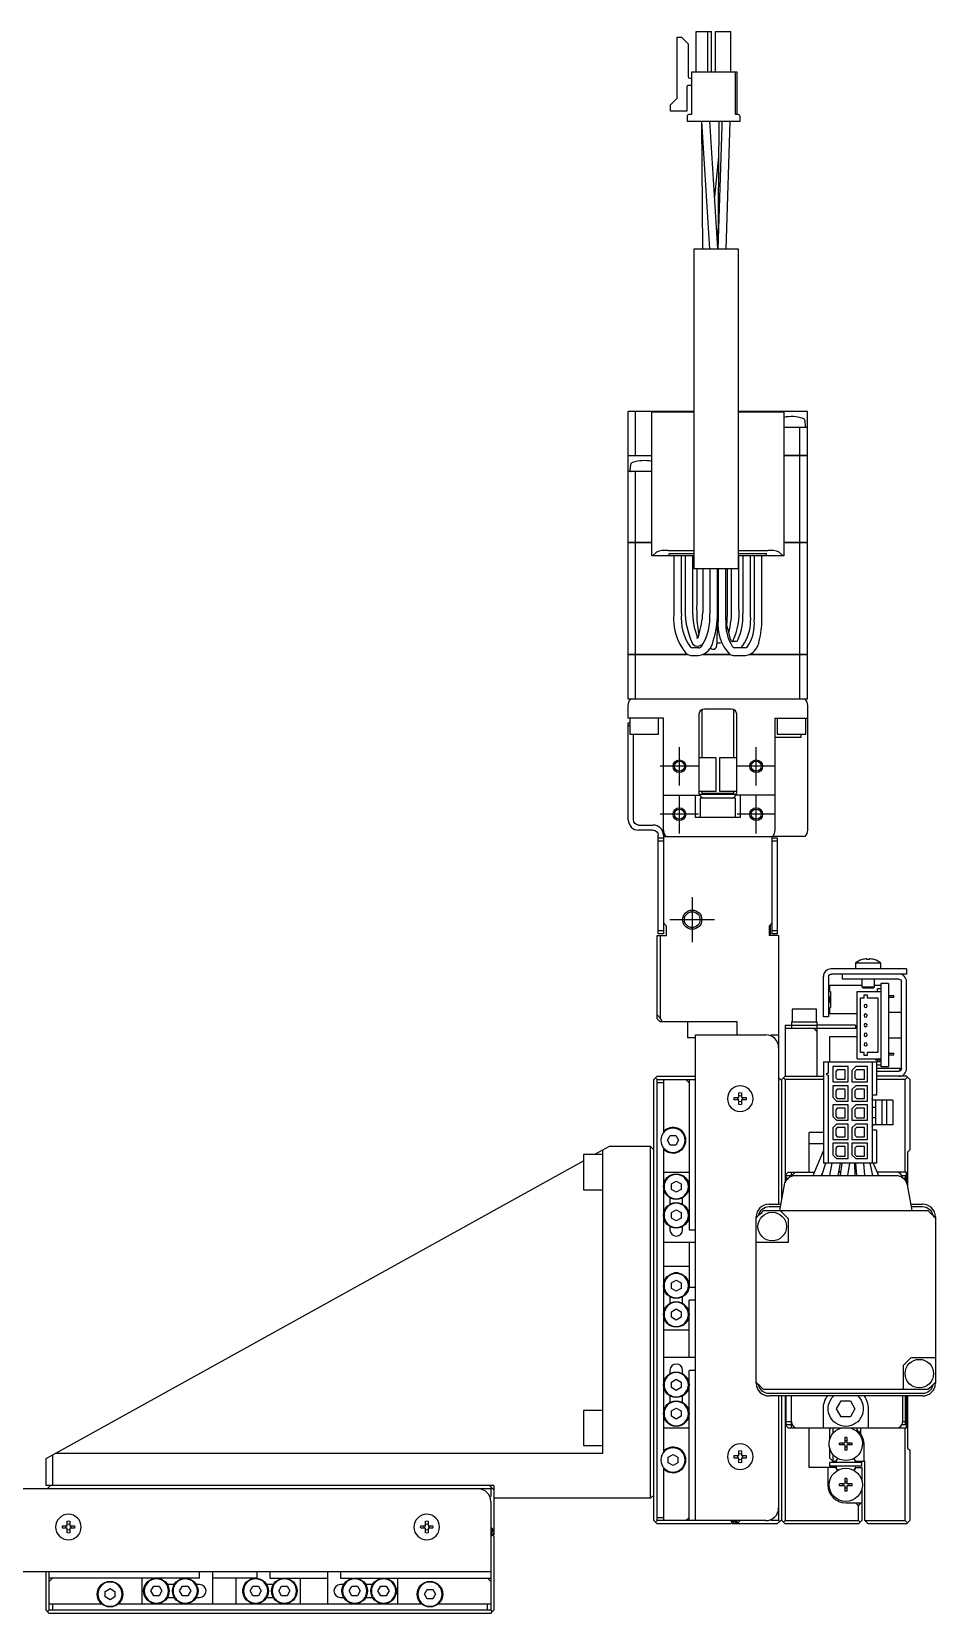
# Model space of a CAD drawing. Extents: x 0 to 1226, y -8 to 947.
# Drawn here: x 797.5 to 938.8, y 357.7 to 605.1 of the extents above; entities that cross this region are included whole.
import ezdxf

# ---------------------------------------------------------------- set-up
doc = ezdxf.new("R2010")
doc.units = 0
doc.header["$LTSCALE"] = 0.5
doc.linetypes.add('CENTER', pattern=[50.8, 31.75, -6.35, 6.35, -6.35])
for name, color, linetype in [('MSM_CENTER', 1, 'CENTER'), ('MSM_CONTINUOUS', 7, 'CONTINUOUS'), ('MSM_NARROW', 5, 'CONTINUOUS')]:
    doc.layers.add(name, color=color, linetype=linetype)

msp = doc.modelspace()

# ---------------------------------------------------------------- linework, layer by layer
at = {"layer": 'MSM_CENTER'}
for p, q in [((898.78, 487.19), (898.78, 493.19)), ((910.78, 487.19), (910.78, 493.19)), ((901.78, 490.19), (895.78, 490.19)), ((913.78, 490.19), (907.78, 490.19)), ((898.78, 479.69), (898.78, 485.69)), ((910.78, 479.69), (910.78, 485.69)), ((901.78, 482.69), (895.78, 482.69)), ((913.78, 482.69), (907.78, 482.69)), ((900.78, 469.69), (900.78, 462.69)), ((904.28, 466.19), (897.28, 466.19))]:
    msp.add_line(p, q, dxfattribs=at)
at = {"layer": 'MSM_CONTINUOUS'}
for p, q in [((898.42, 594.66), (898.42, 604.2)), ((898.42, 604.2), (899.12, 604.2)), ((899.12, 604.2), (900.12, 603.2)), ((901.41, 598.74), (901.41, 605.09)), ((901.41, 605.09), (903.81, 605.09)), ((903.21, 598.74), (903.21, 605.09)), ((903.81, 598.74), (903.81, 605.09)), ((904.41, 598.74), (904.41, 605.09)), ((904.41, 605.09), (906.81, 605.09)), ((906.81, 598.74), (906.81, 605.09)), ((900.12, 603.2), (900.12, 598.07)), ((900.68, 598.74), (900.68, 592.11)), ((907.79, 598.74), (900.68, 598.74)), ((907.54, 592.11), (907.54, 598.74)), ((907.79, 592.11), (907.79, 598.74)), ((899.93, 596.49), (899.93, 592.64)), ((900.68, 596.64), (900.08, 596.64)), ((900.4, 597.79), (900.68, 597.79)), ((897.4, 593.64), (898.42, 594.66)), ((897.4, 592.64), (897.4, 593.64)), ((899.93, 592.64), (897.4, 592.64)), ((899.97, 591.81), (899.97, 591.09)), ((900.68, 592.11), (900.27, 592.11)), ((907.95, 592.11), (907.54, 592.11)), ((908.25, 591.09), (908.25, 591.81)), ((899.97, 591.09), (908.25, 591.09)), ((902.23, 591.09), (902.23, 590.48)), ((902.23, 591.09), (902.23, 590.76)), ((902.23, 590.76), (902.38, 571.09)), ((902.24, 591.09), (902.28, 590.23)), ((902.28, 590.23), (903.48, 571.09)), ((903.58, 590.31), (903.54, 591.09)), ((904.78, 571.11), (903.58, 590.31)), ((904.92, 590.42), (904.78, 571.11)), ((905.4, 590.3), (904.78, 571.09)), ((904.93, 591.09), (904.92, 590.42)), ((905.42, 591.09), (905.4, 590.3)), ((906.08, 571.09), (906.72, 590.97)), ((906.7, 590.25), (906.72, 591.09)), ((906.72, 590.97), (906.73, 591.09)), ((904.89, 585.57), (904.27, 579.24)), ((908.01, 571.09), (901.01, 571.09)), ((901.01, 571.09), (901.01, 521.09)), ((908.01, 521.09), (908.01, 571.09)), ((890.78, 538.8), (890.78, 545.69)), ((901.01, 545.69), (890.78, 545.69)), ((891.93, 538.8), (891.93, 545.69)), ((894.48, 523.09), (894.48, 545.59)), ((901.01, 545.59), (894.48, 545.59)), ((918.78, 545.69), (908.01, 545.69)), ((915.08, 545.59), (908.01, 545.59)), ((915.03, 545.59), (915.03, 545.69)), ((915.08, 545.59), (915.08, 523.09)), ((918.78, 538.8), (918.78, 545.69)), ((918.78, 543.19), (915.08, 543.19)), ((917.62, 538.8), (917.62, 543.19)), ((918.51, 543.4), (918.44, 544.16)), ((890.78, 538.8), (894.48, 538.8)), ((890.78, 525.19), (890.78, 538.79)), ((890.78, 538.79), (894.48, 538.79)), ((890.79, 538.79), (890.79, 538.8)), ((891.12, 537.27), (891.05, 536.51)), ((891.93, 538.79), (891.93, 538.8)), ((915.08, 538.8), (918.78, 538.8)), ((918.78, 538.79), (915.08, 538.79)), ((917.62, 538.79), (917.62, 538.8)), ((917.62, 525.19), (917.62, 538.79)), ((918.77, 538.79), (918.77, 538.8)), ((918.78, 525.19), (918.78, 538.79)), ((894.48, 536.29), (890.78, 536.29)), ((891.93, 525.19), (891.93, 536.29)), ((890.78, 525.19), (894.48, 525.19)), ((890.78, 507.69), (890.78, 525.18)), ((894.48, 525.18), (890.78, 525.18)), ((890.79, 525.19), (890.79, 525.18)), ((891.93, 525.19), (891.93, 525.18)), ((891.93, 507.69), (891.93, 525.18)), ((915.08, 525.19), (918.78, 525.19)), ((918.78, 525.18), (915.08, 525.18)), ((917.62, 525.19), (917.62, 525.18)), ((917.62, 507.69), (917.62, 525.18)), ((918.77, 525.19), (918.77, 525.18)), ((918.78, 507.69), (918.78, 525.18)), ((901.01, 523.09), (894.48, 523.09)), ((894.59, 523.09), (895.19, 523.69)), ((896.96, 523.95), (901.01, 523.95)), ((897.18, 523.48), (901.01, 523.48)), ((897.18, 523.09), (897.18, 523.48)), ((897.88, 523.09), (897.88, 514.09)), ((899.08, 514.09), (899.08, 523.09)), ((899.68, 523.09), (899.68, 515.57)), ((900.88, 515.57), (900.88, 523.09)), ((908.01, 523.95), (912.6, 523.95)), ((908.01, 523.48), (912.38, 523.48)), ((915.08, 523.09), (908.01, 523.09)), ((908.08, 515.09), (908.08, 523.09)), ((908.68, 523.09), (908.68, 514.09)), ((909.88, 514.09), (909.88, 523.09)), ((910.48, 523.09), (910.48, 513.09)), ((911.68, 513.09), (911.68, 523.09)), ((912.38, 523.09), (912.38, 523.48)), ((914.37, 523.69), (914.97, 523.09)), ((908.01, 521.09), (901.01, 521.09)), ((901.48, 521.09), (901.48, 515.55)), ((902.43, 521.09), (902.43, 515.64)), ((903.53, 521.09), (903.53, 514.09)), ((904.73, 514.09), (904.73, 521.09)), ((904.83, 521.09), (904.83, 513.09)), ((906.03, 513.09), (906.03, 521.09)), ((906.28, 514.09), (906.28, 521.09)), ((906.88, 521.09), (906.88, 515.09)), ((902.43, 515.67), (902.43, 515.63)), ((906.21, 512.03), (906.28, 514.09)), ((901.61, 510.21), (901.45, 510.15)), ((907.72, 509.69), (906.99, 509.69)), ((890.78, 507.69), (900.05, 507.69)), ((890.78, 500.69), (890.78, 507.68)), ((900.07, 507.68), (890.78, 507.68)), ((890.79, 507.69), (890.79, 507.68)), ((891.93, 507.69), (891.93, 507.68)), ((891.93, 500.69), (891.93, 507.68)), ((901.8, 508.69), (900.83, 508.69)), ((900.83, 507.49), (901.78, 507.49)), ((901.82, 509.01), (901.86, 509.02)), ((901.86, 509.02), (902.06, 509.1)), ((906.68, 507.68), (902.43, 507.68)), ((902.45, 507.69), (906.66, 507.69)), ((903.61, 508.65), (903.79, 508.53)), ((903.79, 508.53), (903.98, 508.49)), ((904.65, 509.49), (904.7, 509.49)), ((904.7, 509.49), (905.11, 509.49)), ((905.11, 509.49), (905.14, 509.49)), ((905.14, 509.49), (905.37, 509.54)), ((909.12, 508.69), (907.38, 508.69)), ((907.38, 507.49), (909.12, 507.49)), ((918.78, 507.68), (909.73, 507.68)), ((909.75, 507.69), (918.78, 507.69)), ((917.62, 507.69), (917.62, 507.68)), ((917.62, 500.69), (917.62, 507.68)), ((918.77, 507.69), (918.77, 507.68)), ((918.78, 500.69), (918.78, 507.68)), ((918.78, 500.69), (890.78, 500.69)), ((890.78, 497.69), (890.78, 499.69)), ((896.28, 497.69), (890.78, 497.69)), ((891.03, 497.69), (891.03, 495.19)), ((895.53, 495.19), (895.53, 497.69)), ((896.28, 480.19), (896.28, 497.69)), ((901.88, 485.99), (901.88, 498.39)), ((902.28, 499.08), (902.28, 491.49)), ((902.68, 499.19), (906.88, 499.19)), ((907.28, 491.49), (907.28, 499.08)), ((907.68, 498.39), (907.68, 485.99)), ((913.68, 497.69), (913.68, 480.19)), ((913.68, 497.69), (918.78, 497.69)), ((914.03, 497.69), (914.03, 495.19)), ((918.53, 495.19), (918.53, 497.69)), ((918.78, 499.69), (918.78, 480.19)), ((890.78, 481.79), (890.78, 496.99)), ((890.78, 496.99), (891.03, 496.99)), ((891.03, 496.49), (890.78, 496.49)), ((891.03, 495.19), (895.53, 495.19)), ((891.58, 481.79), (891.58, 495.19)), ((914.03, 495.19), (918.53, 495.19)), ((917.73, 495.19), (917.73, 494.69)), ((917.73, 494.69), (913.68, 494.69)), ((904.53, 491.49), (901.88, 491.49)), ((904.53, 486.29), (904.53, 491.49)), ((905.03, 491.49), (905.03, 486.29)), ((907.68, 491.49), (905.03, 491.49)), ((896.28, 485.69), (901.91, 485.69)), ((901.28, 482.19), (901.28, 485.69)), ((901.88, 486.29), (904.53, 486.29)), ((907.65, 485.79), (901.9, 485.79)), ((901.91, 485.69), (901.91, 485.78)), ((901.94, 485.69), (901.91, 485.78)), ((907.53, 485.19), (902.03, 485.19)), ((902.03, 485.19), (902.03, 482.19)), ((902.28, 486.29), (902.28, 485.99)), ((902.28, 485.99), (907.28, 485.99)), ((902.28, 485.99), (902.48, 485.79)), ((905.03, 486.29), (907.68, 486.29)), ((907.08, 485.79), (907.28, 485.99)), ((907.28, 485.99), (907.28, 486.29)), ((907.53, 482.19), (907.53, 485.19)), ((907.65, 485.78), (907.63, 485.71)), ((907.65, 485.69), (907.65, 485.78)), ((913.68, 485.69), (907.65, 485.69)), ((908.28, 485.69), (908.28, 482.19)), ((892.38, 480.99), (894.68, 480.99)), ((894.68, 480.19), (892.38, 480.19)), ((908.28, 482.19), (901.28, 482.19)), ((895.48, 463.99), (895.48, 479.39)), ((895.48, 478.99), (896.28, 478.99)), ((896.28, 478.49), (895.48, 478.49)), ((896.28, 479.39), (896.28, 463.99)), ((896.28, 479.19), (913.28, 479.19)), ((913.28, 463.99), (913.28, 479.19)), ((913.28, 478.99), (914.08, 478.99)), ((914.08, 478.49), (913.28, 478.49)), ((918.4, 479.19), (913.3, 479.19)), ((914.08, 478.99), (914.08, 463.99)), ((896.28, 465.69), (896.78, 465.19)), ((896.78, 463.69), (896.78, 465.19)), ((912.78, 465.19), (913.28, 465.69)), ((912.78, 465.19), (912.78, 463.69)), ((913.03, 463.69), (913.03, 465.44)), ((895.28, 463.69), (896.78, 463.69)), ((895.28, 450.69), (895.28, 463.69)), ((895.48, 464.49), (896.28, 464.49)), ((896.28, 463.99), (895.48, 463.99)), ((895.78, 463.69), (895.78, 450.8)), ((914.28, 463.69), (912.78, 463.69)), ((913.28, 464.49), (914.08, 464.49)), ((914.08, 463.99), (913.28, 463.99)), ((914.28, 463.69), (914.28, 421.69)), ((934.28, 458.49), (922.48, 458.49)), ((930.28, 459.39), (926.28, 459.39)), ((926.28, 459.39), (926.28, 458.49)), ((927.35, 459.95), (927.33, 459.95)), ((928.08, 459.95), (928.08, 460.08)), ((928.48, 459.95), (928.08, 459.95)), ((928.48, 460.08), (928.48, 459.95)), ((929.23, 459.95), (929.21, 459.95)), ((930.28, 458.49), (930.28, 459.39)), ((934.28, 458.49), (934.28, 457.69)), ((921.28, 450.99), (921.28, 457.29)), ((922.08, 457.19), (922.08, 450.99)), ((922.28, 455.94), (927.28, 455.94)), ((922.28, 454.94), (922.28, 455.94)), ((934.28, 457.69), (922.58, 457.69)), ((924.28, 456.89), (924.28, 457.69)), ((933.08, 456.89), (924.28, 456.89)), ((927.28, 456.89), (927.28, 455.69)), ((927.28, 455.69), (929.28, 455.69)), ((927.28, 455.69), (927.48, 455.49)), ((929.08, 455.49), (927.48, 455.49)), ((929.08, 455.49), (929.28, 455.69)), ((929.28, 455.69), (929.28, 456.89)), ((929.28, 455.94), (930.28, 455.94)), ((930.28, 455.39), (929.73, 455.39)), ((929.73, 454.94), (929.73, 455.39)), ((931.48, 456.19), (930.28, 456.19)), ((930.28, 456.19), (930.28, 443.19)), ((931.48, 456.19), (931.48, 443.19)), ((933.48, 442.89), (933.48, 456.49)), ((934.28, 442.89), (934.28, 456.49)), ((922.28, 454.94), (922.38, 454.94)), ((922.38, 454.14), (922.28, 454.14)), ((922.28, 454.14), (922.28, 453.24)), ((922.38, 453.76), (922.28, 453.76)), ((922.38, 453.61), (922.28, 453.61)), ((922.38, 453.24), (922.28, 453.24)), ((922.38, 454.94), (922.38, 452.44)), ((926.58, 444.44), (926.58, 454.94)), ((926.58, 454.94), (930.28, 454.94)), ((927.08, 453.94), (927.63, 453.94)), ((927.08, 445.44), (927.08, 453.94)), ((927.63, 453.94), (927.63, 454.44)), ((927.63, 454.44), (928.13, 454.44)), ((928.13, 454.44), (928.13, 453.94)), ((928.13, 453.94), (929.78, 453.94)), ((929.78, 453.94), (929.78, 445.44)), ((931.48, 454.31), (932.28, 454.31)), ((931.48, 454.06), (932.28, 454.06)), ((932.28, 454.06), (932.28, 454.31)), ((895.28, 451.3), (895.78, 450.8)), ((895.78, 450.19), (895.28, 450.69)), ((895.78, 450.8), (896.09, 450.19)), ((920.18, 452.19), (916.38, 452.19)), ((916.38, 452.19), (916.38, 450.19)), ((920.18, 450.19), (920.18, 452.19)), ((922.08, 450.99), (921.28, 450.99)), ((922.28, 451.44), (922.28, 452.44)), ((922.28, 452.44), (922.38, 452.44)), ((926.58, 451.44), (922.28, 451.44)), ((933.48, 451.69), (931.48, 451.69)), ((907.78, 450.19), (895.78, 450.19)), ((900.03, 450.19), (900.03, 447.69)), ((901.28, 372.19), (901.28, 448.19)), ((901.28, 448.19), (912.28, 448.19)), ((907.78, 448.19), (907.78, 450.19)), ((913.08, 448.19), (914.28, 448.19)), ((915.28, 449.69), (915.28, 441.69)), ((915.28, 449.69), (916.28, 449.69)), ((926.28, 449.19), (915.28, 449.19)), ((916.28, 450.19), (916.28, 449.19)), ((916.28, 450.19), (920.28, 450.19)), ((916.28, 449.69), (920.28, 449.69)), ((919.78, 449.19), (920.28, 448.69)), ((920.28, 450.19), (920.28, 441.69)), ((926.28, 449.69), (920.28, 449.69)), ((922.28, 447.94), (926.58, 447.94)), ((922.28, 443.94), (922.28, 447.94)), ((926.28, 449.69), (926.28, 449.19)), ((901.28, 447.69), (900.03, 447.69)), ((927.63, 445.44), (927.08, 445.44)), ((927.63, 444.94), (927.63, 445.44)), ((928.13, 445.44), (928.13, 444.94)), ((929.78, 445.44), (928.13, 445.44)), ((931.48, 447.69), (933.48, 447.69)), ((921.31, 443.94), (921.31, 428.09)), ((921.31, 443.94), (929.59, 443.94)), ((922.02, 443.94), (922.02, 442.16)), ((922.75, 443.21), (922.75, 440.81)), ((925.15, 443.21), (922.75, 443.21)), ((925.15, 440.81), (925.15, 443.21)), ((926.35, 443.21), (925.75, 442.61)), ((928.15, 443.21), (926.35, 443.21)), ((926.58, 444.44), (930.28, 444.44)), ((928.13, 444.94), (927.63, 444.94)), ((928.15, 440.81), (928.15, 443.21)), ((928.88, 443.94), (928.88, 428.09)), ((929.48, 444.21), (929.48, 444.44)), ((930.28, 444.21), (929.48, 444.21)), ((929.59, 443.94), (929.59, 438.74)), ((930.28, 443.44), (929.59, 443.44)), ((929.59, 442.99), (933.28, 442.99)), ((929.73, 443.98), (929.73, 444.21)), ((930.28, 443.98), (929.73, 443.98)), ((931.48, 443.19), (930.28, 443.19)), ((931.48, 445.31), (932.28, 445.31)), ((931.48, 445.06), (932.28, 445.06)), ((932.28, 445.06), (932.28, 445.31)), ((933.28, 442.54), (933.28, 442.99)), ((895.03, 441.44), (894.78, 441.19)), ((894.78, 372.19), (894.78, 441.19)), ((895.28, 441.69), (895.03, 441.44)), ((895.03, 441.44), (895.28, 441.19)), ((895.28, 441.69), (901.28, 441.69)), ((895.28, 441.19), (901.28, 441.19)), ((895.28, 372.19), (895.28, 441.19)), ((896.28, 440.69), (895.28, 440.69)), ((896.28, 441.19), (896.28, 433.01)), ((899.78, 441.19), (900.28, 440.69)), ((900.28, 441.19), (900.28, 417.69)), ((914.43, 441.34), (914.28, 441.49)), ((914.28, 441.19), (914.43, 441.34)), ((914.78, 440.99), (914.43, 441.34)), ((914.78, 441.19), (915.28, 441.69)), ((914.78, 422.39), (914.78, 441.19)), ((915.03, 441.44), (915.28, 441.19)), ((915.28, 441.69), (921.31, 441.69)), ((921.31, 441.19), (915.28, 441.19)), ((915.28, 441.19), (915.28, 425.04)), ((921.92, 442.16), (922.02, 442.16)), ((922.02, 441.86), (921.92, 441.86)), ((922.02, 441.86), (922.02, 428.09)), ((922.75, 440.81), (925.15, 440.81)), ((923.45, 442.69), (923.2, 442.44)), ((923.2, 442.44), (923.2, 441.47)), ((923.2, 441.47), (923.45, 441.22)), ((924.7, 442.69), (923.45, 442.69)), ((923.45, 441.22), (924.7, 441.22)), ((924.7, 441.22), (924.7, 442.69)), ((925.75, 442.61), (925.75, 440.81)), ((925.75, 440.81), (928.15, 440.81)), ((926.45, 442.69), (926.2, 442.44)), ((926.2, 442.44), (926.2, 441.47)), ((926.2, 441.47), (926.45, 441.22)), ((927.7, 442.69), (926.45, 442.69)), ((926.45, 441.22), (927.7, 441.22)), ((927.7, 441.22), (927.7, 442.69)), ((929.59, 442.49), (933.08, 442.49)), ((934.28, 441.69), (929.59, 441.69)), ((934.08, 441.19), (929.59, 441.19)), ((934.08, 441.19), (934.43, 441.54)), ((934.08, 426.69), (934.08, 441.19)), ((934.28, 441.69), (934.78, 441.19)), ((934.78, 441.19), (934.78, 430.19)), ((907.35, 438.39), (908.08, 438.39)), ((908.08, 437.99), (907.35, 437.99)), ((908.08, 438.39), (908.08, 439.12)), ((908.08, 437.26), (908.08, 437.99)), ((908.48, 439.12), (908.48, 438.39)), ((908.48, 438.39), (909.21, 438.39)), ((908.48, 437.99), (908.48, 437.26)), ((909.21, 437.99), (908.48, 437.99)), ((922.75, 440.21), (922.75, 438.41)), ((925.15, 440.21), (922.75, 440.21)), ((922.75, 438.41), (923.35, 437.81)), ((923.45, 439.69), (923.2, 439.44)), ((923.2, 439.44), (923.2, 438.47)), ((923.2, 438.47), (923.45, 438.22)), ((924.7, 439.69), (923.45, 439.69)), ((923.45, 438.22), (924.7, 438.22)), ((924.7, 438.22), (924.7, 439.69)), ((925.15, 437.81), (925.15, 440.21)), ((926.35, 440.21), (925.75, 439.61)), ((925.75, 439.61), (925.75, 437.81)), ((926.45, 439.69), (926.2, 439.44)), ((926.2, 439.44), (926.2, 438.47)), ((926.2, 438.47), (926.45, 438.22)), ((928.15, 440.21), (926.35, 440.21)), ((927.7, 439.69), (926.45, 439.69)), ((926.45, 438.22), (927.7, 438.22)), ((927.7, 438.22), (927.7, 439.69)), ((928.15, 437.81), (928.15, 440.21)), ((929.59, 438.74), (928.88, 438.74)), ((932.16, 437.94), (929.13, 437.94)), ((929.44, 437.94), (929.44, 434.08)), ((930.44, 437.94), (930.44, 434.08)), ((931.14, 437.94), (931.14, 434.08)), ((932.16, 437.94), (932.16, 434.08)), ((922.75, 437.21), (922.75, 435.41)), ((925.15, 437.21), (922.75, 437.21)), ((923.45, 436.69), (923.2, 436.44)), ((923.2, 436.44), (923.2, 435.47)), ((923.2, 435.47), (923.45, 435.22)), ((923.35, 437.81), (925.15, 437.81)), ((924.7, 436.69), (923.45, 436.69)), ((924.7, 435.22), (924.7, 436.69)), ((925.15, 434.81), (925.15, 437.21)), ((925.75, 437.81), (928.15, 437.81)), ((926.35, 437.21), (925.75, 436.61)), ((925.75, 436.61), (925.75, 434.81)), ((926.45, 436.69), (926.2, 436.44)), ((926.2, 436.44), (926.2, 435.47)), ((926.2, 435.47), (926.45, 435.22)), ((928.15, 437.21), (926.35, 437.21)), ((927.7, 436.69), (926.45, 436.69)), ((927.7, 435.22), (927.7, 436.69)), ((928.15, 434.81), (928.15, 437.21)), ((929.44, 436.83), (928.88, 436.83)), ((922.75, 435.41), (923.35, 434.81)), ((922.75, 433.61), (923.35, 434.21)), ((922.75, 433.61), (922.75, 431.81)), ((923.45, 433.69), (923.2, 433.44)), ((923.2, 433.44), (923.2, 432.47)), ((923.35, 434.81), (925.15, 434.81)), ((925.15, 434.21), (923.35, 434.21)), ((923.45, 435.22), (924.7, 435.22)), ((924.7, 433.69), (923.45, 433.69)), ((924.7, 432.22), (924.7, 433.69)), ((925.15, 431.81), (925.15, 434.21)), ((925.75, 434.81), (928.15, 434.81)), ((926.35, 434.21), (925.75, 433.61)), ((925.75, 433.61), (925.75, 431.81)), ((926.45, 433.69), (926.2, 433.44)), ((926.2, 433.44), (926.2, 432.47)), ((928.15, 434.21), (926.35, 434.21)), ((926.45, 435.22), (927.7, 435.22)), ((927.7, 433.69), (926.45, 433.69)), ((927.7, 432.22), (927.7, 433.69)), ((928.15, 431.81), (928.15, 434.21)), ((929.44, 435.18), (928.88, 435.18)), ((929.59, 433.28), (928.88, 433.28)), ((932.16, 434.08), (929.13, 434.08)), ((929.59, 433.28), (929.59, 428.09)), ((887.78, 430.69), (885.52, 429.44)), ((894.28, 430.69), (887.78, 430.69)), ((894.28, 375.69), (894.28, 430.69)), ((894.78, 430.19), (894.28, 430.69)), ((896.91, 431.69), (897.35, 432.44)), ((897.35, 430.94), (896.91, 431.69)), ((897.35, 432.44), (898.21, 432.44)), ((898.21, 430.94), (897.35, 430.94)), ((898.21, 432.44), (898.65, 431.69)), ((898.65, 431.69), (898.21, 430.94)), ((921.31, 432.89), (919.08, 432.89)), ((919.08, 426.69), (919.08, 432.89)), ((921.31, 431.14), (919.08, 431.14)), ((922.75, 431.81), (925.15, 431.81)), ((922.75, 431.21), (922.75, 429.41)), ((925.15, 431.21), (922.75, 431.21)), ((923.2, 432.47), (923.45, 432.22)), ((923.45, 430.69), (923.2, 430.44)), ((923.45, 432.22), (924.7, 432.22)), ((924.7, 430.69), (923.45, 430.69)), ((924.7, 429.22), (924.7, 430.69)), ((925.15, 428.81), (925.15, 431.21)), ((925.75, 431.81), (928.15, 431.81)), ((928.15, 431.21), (925.75, 431.21)), ((925.75, 431.21), (925.75, 429.41)), ((926.2, 432.47), (926.45, 432.22)), ((926.45, 430.69), (926.2, 430.44)), ((926.45, 432.22), (927.7, 432.22)), ((927.7, 430.69), (926.45, 430.69)), ((927.7, 429.22), (927.7, 430.69)), ((928.15, 428.81), (928.15, 431.21)), ((799.78, 381.91), (883.78, 428.47)), ((883.78, 429.44), (883.78, 423.94)), ((886.78, 429.44), (883.78, 429.44)), ((886.78, 430.14), (886.78, 382.69)), ((896.28, 430.37), (896.28, 383.01)), ((919.68, 426.19), (921.31, 430.04)), ((921.04, 426.19), (921.65, 428.09)), ((929.59, 428.09), (921.31, 428.09)), ((922.3, 426.19), (922.67, 428.09)), ((922.75, 429.41), (923.35, 428.81)), ((923.2, 430.44), (923.2, 429.47)), ((923.2, 429.47), (923.45, 429.22)), ((923.35, 428.81), (925.15, 428.81)), ((923.45, 429.22), (924.7, 429.22)), ((923.89, 428.09), (923.52, 426.19)), ((924.18, 428.09), (923.9, 426.19)), ((925.12, 426.19), (925.39, 428.09)), ((926.35, 428.81), (925.75, 429.41)), ((926.15, 428.09), (926.19, 426.19)), ((926.2, 430.44), (926.2, 429.47)), ((926.2, 429.47), (926.45, 429.22)), ((926.35, 428.81), (928.15, 428.81)), ((926.51, 426.19), (926.35, 428.09)), ((926.45, 429.22), (927.7, 429.22)), ((927.56, 428.09), (927.72, 426.19)), ((928.53, 428.09), (928.95, 426.19)), ((929.08, 428.09), (929.88, 426.19)), ((934.78, 430.19), (934.43, 429.84)), ((934.43, 429.84), (934.43, 424.38)), ((896.28, 426.69), (900.28, 426.69)), ((915.78, 426.69), (915.28, 426.19)), ((915.48, 425.41), (915.48, 426.19)), ((915.48, 426.19), (916.28, 426.19)), ((915.71, 425.69), (915.48, 425.69)), ((915.78, 426.69), (919.89, 426.69)), ((916.28, 426.06), (916.28, 426.69)), ((916.96, 426.19), (932.6, 426.19)), ((920.99, 426.21), (921.25, 426.82)), ((921.21, 426.69), (921.19, 426.69)), ((923.62, 426.69), (923.98, 426.69)), ((926.18, 426.69), (926.47, 426.69)), ((934.28, 426.69), (929.67, 426.69)), ((933.28, 426.49), (933.28, 426.69)), ((933.55, 426.19), (934.08, 426.19)), ((934.08, 425.69), (933.84, 425.69)), ((934.08, 426.19), (934.08, 425.41)), ((934.28, 425.04), (934.28, 426.69)), ((883.78, 423.94), (886.78, 423.94)), ((897.53, 424.87), (898.28, 425.31)), ((897.53, 424.01), (897.53, 424.87)), ((898.28, 423.57), (897.53, 424.01)), ((898.28, 425.31), (899.03, 424.87)), ((899.03, 424.01), (898.28, 423.57)), ((899.03, 424.87), (899.03, 424.01)), ((914.48, 420.69), (915.19, 424.7)), ((934.37, 424.7), (935.08, 420.69)), ((897.28, 422.71), (897.28, 421.67)), ((897.53, 420.37), (898.28, 420.81)), ((898.28, 420.81), (899.03, 420.37)), ((899.28, 421.67), (899.28, 422.71)), ((911.93, 420.69), (937.62, 420.69)), ((912.78, 421.69), (914.66, 421.69)), ((912.78, 421.31), (914.59, 421.31)), ((934.9, 421.69), (936.78, 421.69)), ((934.97, 421.31), (936.78, 421.31)), ((897.28, 418.21), (897.28, 417.69)), ((897.53, 419.51), (897.53, 420.37)), ((898.28, 419.07), (897.53, 419.51)), ((899.03, 419.51), (898.28, 419.07)), ((899.03, 420.37), (899.03, 419.51)), ((899.28, 417.69), (899.28, 418.21)), ((910.78, 393.69), (910.78, 419.69)), ((915.78, 419.44), (915.78, 415.69)), ((938.78, 419.69), (938.78, 393.69)), ((901.28, 415.69), (896.28, 415.69)), ((900.28, 417.69), (901.28, 417.69)), ((900.28, 415.69), (900.28, 408.69)), ((915.78, 415.69), (910.78, 415.69)), ((896.28, 411.99), (900.28, 411.99)), ((897.53, 409.37), (898.28, 409.81)), ((897.53, 408.51), (897.53, 409.37)), ((898.28, 408.07), (897.53, 408.51)), ((898.28, 409.81), (899.03, 409.37)), ((899.03, 408.51), (898.28, 408.07)), ((899.03, 409.37), (899.03, 408.51)), ((900.28, 408.69), (901.28, 408.69)), ((897.28, 407.21), (897.28, 406.17)), ((899.28, 406.17), (899.28, 407.21)), ((900.28, 397.69), (900.28, 406.69)), ((901.28, 406.69), (900.28, 406.69)), ((897.53, 404.87), (898.28, 405.31)), ((897.53, 404.01), (897.53, 404.87)), ((898.28, 403.57), (897.53, 404.01)), ((898.28, 405.31), (899.03, 404.87)), ((899.03, 404.01), (898.28, 403.57)), ((899.03, 404.87), (899.03, 404.01)), ((900.28, 401.99), (896.28, 401.99)), ((901.28, 397.69), (896.28, 397.69)), ((933.78, 392.69), (933.78, 396.44)), ((935.03, 397.69), (938.78, 397.69)), ((897.28, 395.69), (897.28, 395.17)), ((897.53, 393.87), (898.28, 394.31)), ((897.53, 393.01), (897.53, 393.87)), ((898.28, 394.31), (899.03, 393.87)), ((899.03, 393.87), (899.03, 393.01)), ((899.28, 395.17), (899.28, 395.69)), ((900.28, 372.19), (900.28, 395.69)), ((901.28, 395.69), (900.28, 395.69)), ((897.28, 391.71), (897.28, 390.67)), ((898.28, 392.57), (897.53, 393.01)), ((899.03, 393.01), (898.28, 392.57)), ((899.28, 390.67), (899.28, 391.71)), ((937.62, 392.69), (911.93, 392.69)), ((936.78, 392.07), (912.78, 392.07)), ((936.78, 391.69), (912.78, 391.69)), ((914.28, 391.69), (914.28, 372.19)), ((914.78, 372.19), (914.78, 391.69)), ((915.28, 391.69), (915.28, 372.19)), ((915.48, 387.19), (915.48, 391.69)), ((916.28, 387.69), (916.28, 391.69)), ((923.34, 389.69), (924.06, 390.94)), ((924.06, 390.94), (925.5, 390.94)), ((925.5, 390.94), (926.22, 389.69)), ((933.68, 387.69), (933.68, 391.69)), ((934.08, 391.69), (934.08, 387.19)), ((934.28, 386.69), (934.28, 391.69)), ((934.43, 391.69), (934.43, 383.54)), ((883.78, 389.44), (883.78, 383.94)), ((886.78, 389.44), (883.78, 389.44)), ((897.53, 389.37), (898.28, 389.81)), ((897.53, 388.51), (897.53, 389.37)), ((898.28, 388.07), (897.53, 388.51)), ((898.28, 389.81), (899.03, 389.37)), ((899.03, 388.51), (898.28, 388.07)), ((899.03, 389.37), (899.03, 388.51)), ((921.28, 386.69), (921.28, 389.69)), ((924.06, 388.44), (923.34, 389.69)), ((925.5, 388.44), (924.06, 388.44)), ((926.22, 389.69), (925.5, 388.44)), ((928.28, 389.69), (928.28, 386.69)), ((896.28, 386.69), (900.28, 386.69)), ((915.28, 387.19), (915.78, 386.69)), ((915.48, 387.69), (916.28, 387.69)), ((916.28, 387.19), (915.48, 387.19)), ((915.78, 386.69), (934.28, 386.69)), ((916.28, 386.69), (916.28, 387.69)), ((919.08, 380.49), (919.08, 386.69)), ((922.48, 386.69), (922.28, 386.49)), ((922.28, 384.9), (922.28, 386.49)), ((922.78, 386.69), (922.78, 385.85)), ((926.58, 386.33), (926.58, 386.69)), ((927.08, 386.69), (927.08, 385.79)), ((933.28, 386.69), (933.28, 386.89)), ((934.08, 387.19), (933.55, 387.19)), ((933.68, 387.69), (934.08, 387.69)), ((934.08, 372.19), (934.08, 386.69)), ((883.78, 383.94), (886.78, 383.94)), ((922.28, 381.99), (922.28, 383.48)), ((924.57, 384.33), (923.78, 384.33)), ((923.78, 384.04), (923.78, 384.33)), ((924.57, 384.04), (923.78, 384.04)), ((924.31, 384.33), (924.31, 384.04)), ((924.92, 385.19), (924.63, 385.19)), ((924.63, 385.19), (924.63, 384.39)), ((924.92, 384.66), (924.63, 384.66)), ((924.63, 383.98), (924.63, 383.19)), ((924.63, 383.72), (924.92, 383.72)), ((924.92, 385.19), (924.92, 384.39)), ((924.92, 383.98), (924.92, 383.19)), ((925.78, 384.33), (924.98, 384.33)), ((925.78, 384.04), (924.98, 384.04)), ((925.25, 384.33), (925.25, 384.04)), ((925.78, 384.04), (925.78, 384.33)), ((927.58, 384.19), (927.58, 381.49)), ((934.43, 383.54), (934.78, 383.19)), ((799.78, 377.69), (799.78, 381.91)), ((800.78, 382.46), (800.78, 377.69)), ((886.78, 382.69), (801.18, 382.69)), ((897.03, 382.12), (897.78, 382.56)), ((897.03, 381.26), (897.03, 382.12)), ((897.78, 380.82), (897.03, 381.26)), ((897.78, 382.56), (898.53, 382.12)), ((898.53, 381.26), (897.78, 380.82)), ((898.53, 382.12), (898.53, 381.26)), ((907.35, 382.39), (908.08, 382.39)), ((908.08, 381.99), (907.35, 381.99)), ((908.08, 382.39), (908.08, 383.12)), ((908.08, 381.26), (908.08, 381.99)), ((908.48, 383.12), (908.48, 382.39)), ((908.48, 382.39), (909.21, 382.39)), ((908.48, 381.99), (908.48, 381.26)), ((909.21, 381.99), (908.48, 381.99)), ((922.28, 381.99), (922.78, 381.49)), ((922.28, 380.69), (922.28, 381.29)), ((927.28, 381.29), (922.28, 381.29)), ((922.78, 382.53), (922.78, 381.49)), ((922.78, 381.49), (923.23, 381.49)), ((923.23, 381.49), (923.36, 381.71)), ((924.92, 383.19), (924.63, 383.19)), ((926.33, 381.49), (926.2, 381.71)), ((926.33, 381.49), (927.78, 381.49)), ((927.28, 380.69), (927.28, 381.29)), ((927.78, 372.19), (927.78, 381.49)), ((934.78, 383.19), (934.78, 372.19)), ((896.28, 380.37), (896.28, 372.19)), ((923.23, 380.49), (919.08, 380.49)), ((921.98, 380.49), (921.98, 377.79)), ((927.28, 380.69), (922.28, 380.69)), ((923.38, 380.23), (923.23, 380.49)), ((924.92, 378.79), (924.63, 378.79)), ((924.63, 378.79), (924.63, 377.99)), ((924.92, 378.79), (924.92, 377.99)), ((926.33, 380.49), (926.18, 380.23)), ((926.33, 380.49), (927.28, 380.49)), ((927.28, 380.49), (927.28, 378.5)), ((869.28, 377.19), (777.78, 377.19)), ((869.78, 377.69), (799.78, 377.69)), ((800.13, 377.34), (799.98, 377.19)), ((800.48, 377.69), (800.13, 377.34)), ((800.28, 377.19), (800.13, 377.34)), ((869.78, 376.99), (869.08, 377.69)), ((869.43, 377.34), (869.28, 377.19)), ((869.28, 377.19), (869.28, 375.99)), ((869.78, 377.69), (869.78, 369.99)), ((894.28, 375.69), (894.78, 376.19)), ((923.78, 377.64), (923.78, 377.93)), ((924.57, 377.93), (923.78, 377.93)), ((924.57, 377.64), (923.78, 377.64)), ((924.31, 377.93), (924.31, 377.64)), ((924.92, 378.26), (924.63, 378.26)), ((924.63, 377.58), (924.63, 376.79)), ((924.63, 377.32), (924.92, 377.32)), ((924.92, 376.79), (924.63, 376.79)), ((924.92, 377.58), (924.92, 376.79)), ((925.78, 377.93), (924.98, 377.93)), ((925.78, 377.64), (924.98, 377.64)), ((925.25, 377.93), (925.25, 377.64)), ((925.78, 377.64), (925.78, 377.93)), ((927.28, 377.08), (927.28, 372.19)), ((869.28, 375.19), (869.28, 358.19)), ((894.28, 375.69), (869.78, 375.69)), ((924.78, 374.99), (927.28, 374.99)), ((926.28, 374.99), (926.78, 374.49)), ((926.78, 374.49), (927.13, 374.99)), ((926.78, 372.19), (926.78, 374.49)), ((802.35, 371.39), (803.08, 371.39)), ((803.08, 371.39), (803.08, 372.12)), ((803.48, 372.12), (803.48, 371.39)), ((803.48, 371.39), (804.21, 371.39)), ((858.35, 371.39), (859.08, 371.39)), ((859.08, 371.39), (859.08, 372.12)), ((859.48, 372.12), (859.48, 371.39)), ((859.48, 371.39), (860.21, 371.39)), ((869.28, 371.19), (869.78, 370.69)), ((894.78, 372.19), (895.03, 371.94)), ((895.28, 372.19), (895.03, 371.94)), ((895.03, 371.94), (895.28, 371.69)), ((895.28, 372.69), (896.28, 372.69)), ((912.28, 372.19), (895.28, 372.19)), ((906.78, 371.69), (895.28, 371.69)), ((900.28, 372.69), (899.78, 372.19)), ((906.78, 371.69), (907.28, 372.19)), ((907.03, 371.94), (906.78, 372.19)), ((907.08, 371.79), (906.88, 371.79)), ((907.08, 371.69), (906.98, 371.79)), ((914.08, 371.69), (907.08, 371.69)), ((907.38, 372.09), (907.38, 372.19)), ((907.58, 371.69), (907.58, 372.19)), ((907.78, 371.69), (907.78, 372.19)), ((908.28, 372.19), (907.78, 371.69)), ((914.28, 372.19), (913.08, 372.19)), ((914.08, 371.69), (914.43, 372.04)), ((914.43, 372.04), (914.28, 372.19)), ((914.43, 372.04), (914.78, 372.39)), ((915.03, 371.94), (914.78, 372.19)), ((915.28, 372.19), (915.03, 371.94)), ((915.03, 371.94), (915.28, 371.69)), ((915.28, 372.19), (926.78, 372.19)), ((926.78, 371.69), (915.28, 371.69)), ((927.03, 371.94), (926.78, 372.19)), ((926.78, 371.69), (927.28, 372.19)), ((927.78, 372.19), (934.08, 372.19)), ((927.78, 372.19), (928.28, 371.69)), ((934.28, 371.69), (928.28, 371.69)), ((934.43, 371.84), (934.08, 372.19)), ((934.28, 371.69), (934.43, 371.84)), ((934.78, 372.19), (934.43, 371.84)), ((803.08, 370.99), (802.35, 370.99)), ((803.08, 370.26), (803.08, 370.99)), ((803.48, 370.99), (803.48, 370.26)), ((804.21, 370.99), (803.48, 370.99)), ((859.08, 370.99), (858.35, 370.99)), ((859.08, 370.26), (859.08, 370.99)), ((859.48, 370.99), (859.48, 370.26)), ((860.21, 370.99), (859.48, 370.99)), ((869.78, 370.69), (869.28, 370.69)), ((869.78, 370.49), (869.28, 370.49)), ((869.38, 370.29), (869.28, 370.29)), ((869.53, 369.94), (869.28, 370.19)), ((869.53, 369.94), (869.28, 369.69)), ((869.78, 369.69), (869.53, 369.94)), ((869.78, 369.99), (869.68, 369.89)), ((869.68, 369.99), (869.68, 369.79)), ((869.78, 369.69), (869.78, 358.19)), ((869.28, 364.19), (793.28, 364.19)), ((799.78, 358.19), (799.78, 364.19)), ((800.28, 358.19), (800.28, 364.19)), ((823.78, 363.19), (823.78, 364.19)), ((825.78, 364.19), (825.78, 359.19)), ((832.78, 363.19), (832.78, 364.19)), ((834.78, 364.19), (834.78, 363.19)), ((843.78, 364.19), (843.78, 359.19)), ((845.78, 364.19), (845.78, 363.19)), ((823.78, 363.19), (800.28, 363.19)), ((800.28, 362.69), (800.78, 363.19)), ((809.03, 361.12), (809.78, 361.56)), ((809.78, 361.56), (810.53, 361.12)), ((814.78, 359.19), (814.78, 363.19)), ((816.16, 361.19), (816.6, 361.94)), ((816.6, 361.94), (817.46, 361.94)), ((817.46, 361.94), (817.9, 361.19)), ((819.8, 362.19), (818.76, 362.19)), ((820.66, 361.19), (821.1, 361.94)), ((821.1, 361.94), (821.96, 361.94)), ((821.96, 361.94), (822.4, 361.19)), ((823.78, 362.19), (823.26, 362.19)), ((832.78, 363.19), (825.78, 363.19)), ((829.48, 359.19), (829.48, 363.19)), ((831.66, 361.19), (832.1, 361.94)), ((832.1, 361.94), (832.96, 361.94)), ((832.96, 361.94), (833.4, 361.19)), ((835.3, 362.19), (834.26, 362.19)), ((834.78, 363.19), (843.78, 363.19)), ((836.16, 361.19), (836.6, 361.94)), ((836.6, 361.94), (837.46, 361.94)), ((837.46, 361.94), (837.9, 361.19)), ((839.48, 363.19), (839.48, 359.19)), ((845.78, 363.19), (869.28, 363.19)), ((846.3, 362.19), (845.78, 362.19)), ((847.16, 361.19), (847.6, 361.94)), ((847.6, 361.94), (848.46, 361.94)), ((848.46, 361.94), (848.9, 361.19)), ((850.8, 362.19), (849.76, 362.19)), ((851.66, 361.19), (852.1, 361.94)), ((852.1, 361.94), (852.96, 361.94)), ((852.96, 361.94), (853.4, 361.19)), ((854.78, 359.19), (854.78, 363.19)), ((858.91, 360.69), (859.35, 361.44)), ((859.35, 361.44), (860.21, 361.44)), ((860.21, 361.44), (860.65, 360.69)), ((868.78, 363.19), (869.28, 362.69)), ((800.28, 359.19), (808.46, 359.19)), ((800.78, 359.19), (800.78, 358.19)), ((809.03, 360.26), (809.03, 361.12)), ((809.78, 359.82), (809.03, 360.26)), ((810.53, 360.26), (809.78, 359.82)), ((810.53, 361.12), (810.53, 360.26)), ((811.1, 359.19), (858.46, 359.19)), ((816.6, 360.44), (816.16, 361.19)), ((817.46, 360.44), (816.6, 360.44)), ((817.9, 361.19), (817.46, 360.44)), ((818.76, 360.19), (819.8, 360.19)), ((821.1, 360.44), (820.66, 361.19)), ((821.96, 360.44), (821.1, 360.44)), ((822.4, 361.19), (821.96, 360.44)), ((823.26, 360.19), (823.78, 360.19)), ((832.1, 360.44), (831.66, 361.19)), ((832.96, 360.44), (832.1, 360.44)), ((833.4, 361.19), (832.96, 360.44)), ((834.26, 360.19), (835.3, 360.19)), ((836.6, 360.44), (836.16, 361.19)), ((837.46, 360.44), (836.6, 360.44)), ((837.9, 361.19), (837.46, 360.44)), ((845.78, 360.19), (846.3, 360.19)), ((847.6, 360.44), (847.16, 361.19)), ((848.46, 360.44), (847.6, 360.44)), ((848.9, 361.19), (848.46, 360.44)), ((849.76, 360.19), (850.8, 360.19)), ((852.1, 360.44), (851.66, 361.19)), ((852.96, 360.44), (852.1, 360.44)), ((853.4, 361.19), (852.96, 360.44)), ((859.35, 359.94), (858.91, 360.69)), ((860.21, 359.94), (859.35, 359.94)), ((860.65, 360.69), (860.21, 359.94)), ((861.1, 359.19), (869.28, 359.19)), ((868.78, 358.19), (868.78, 359.19)), ((799.78, 358.19), (800.03, 357.94)), ((800.03, 357.94), (800.28, 358.19)), ((800.03, 357.94), (800.28, 357.69)), ((869.28, 358.19), (800.28, 358.19)), ((869.28, 357.69), (800.28, 357.69)), ((869.28, 358.19), (869.53, 357.94)), ((869.28, 357.69), (869.53, 357.94)), ((869.53, 357.94), (869.78, 358.19))]:
    msp.add_line(p, q, dxfattribs=at)
for centre, radius in [((898.78, 490.19), 0.783), ((910.78, 490.19), 0.783), ((898.78, 482.69), 0.783), ((910.78, 482.69), 0.783), ((900.78, 466.19), 1.23), ((898.28, 424.44), 2), ((898.28, 419.94), 2), ((913.28, 418.19), 2.23), ((898.28, 408.94), 2), ((898.28, 404.44), 2), ((936.28, 395.19), 2.23), ((898.28, 393.44), 2), ((898.28, 388.94), 2), ((924.78, 377.79), 2.6), ((809.78, 360.69), 2), ((817.03, 361.19), 2), ((821.53, 361.19), 2), ((832.53, 361.19), 2), ((837.03, 361.19), 2), ((848.03, 361.19), 2), ((852.53, 361.19), 2), ((859.78, 360.69), 2)]:
    msp.add_circle(centre, radius, dxfattribs=at)
at = {"layer": 'MSM_CONTINUOUS', "extrusion": (0, 0, -1)}
for centre, radius in [((-927.88, 452.69), 0.25), ((-927.88, 451.19), 0.25), ((-927.88, 449.69), 0.25), ((-927.88, 448.19), 0.25), ((-927.88, 446.69), 0.25), ((-908.28, 438.19), 2), ((-897.78, 431.69), 1.9), ((-898.28, 424.44), 1.9), ((-898.28, 419.94), 1.9), ((-898.28, 408.94), 1.9), ((-898.28, 404.44), 1.9), ((-898.28, 393.44), 1.9), ((-898.28, 388.94), 1.9), ((-897.78, 381.69), 1.9), ((-908.28, 382.19), 2), ((-803.28, 371.19), 2), ((-859.28, 371.19), 2), ((-809.78, 360.69), 1.9), ((-817.03, 361.19), 1.9), ((-821.53, 361.19), 1.9), ((-832.53, 361.19), 1.9), ((-837.03, 361.19), 1.9), ((-848.03, 361.19), 1.9), ((-852.53, 361.19), 1.9), ((-859.78, 360.69), 1.9)]:
    msp.add_circle(centre, radius, dxfattribs=at)
at = {"layer": 'MSM_CONTINUOUS'}
for centre, radius, start, end in [((900.08, 596.49), 0.15, 90, 180), ((900.4, 598.07), 0.28, 180, 270), ((900.27, 591.81), 0.3, 90, 180), ((907.95, 591.81), 0.3, 0, 90), ((916.28, 538.88), 6, 72.3708, 101.537), ((917.94, 544.12), 0.5, 5, 72.3708), ((918.31, 543.38), 0.2, 288.1949, 5), ((891.61, 537.23), 0.5, 107.6292, 175), ((893.28, 531.99), 6, 78.463, 107.6292), ((891.25, 536.49), 0.2, 175, 270), ((896.72, 519.45), 4.51, 86.9565, 109.8759), ((912.82, 519.32), 4.64, 70.4546, 92.713), ((912.38, 514.65), 12.73, 175.8454, 204.6186), ((928.34, 514.81), 26.87, 178.4238, 188.8516), ((888.68, 514.91), 13.77, 2.9984, 2.9996), ((897.15, 514.25), 10.96, 335.8666, 4.385), ((906.59, 513.33), 8.74, 175.0197, 218.3235), ((906.77, 513.34), 7.72, 174.4381, 215.6687), ((888.68, 514.91), 13.77, 342.1759, 357.1972), ((894.9, 513.51), 8.65, 328.5524, 3.8561), ((891.8, 513.9), 12.93, 341.4264, 0.8555), ((834.75, 512.81), 69.98, 356.9256, 0.5083), ((911.21, 512.24), 6.43, 172.4193, 225.037), ((913.14, 512.61), 7.13, 176.1621, 211.44), ((920.08, 514.8), 14.15, 186.6571, 200.3054), ((899.98, 513.56), 8.72, 334.6207, 3.4586), ((902.68, 513.15), 7.25, 321.9863, 353.6299), ((903.64, 512.58), 6.86, 326.8577, 4.2662), ((901.47, 513.22), 8.45, 354.0847, 5.9153), ((900.29, 512.98), 11.39, 344.0263, 0.5737), ((900.95, 510.74), 0.846, 321.4689, 356.9127), ((901.34, 510.2), 2.75, 279.2724, 351.0568), ((907.4, 510.23), 0.679, 210.1743, 232.5013), ((906.93, 509.92), 0.266, 300.6087, 325.589), ((906.89, 510.61), 1.25, 312.2163, 320.9064), ((908.65, 510.05), 2.6, 280.5511, 355.471), ((900.86, 509.21), 1.72, 229.0024, 268.8954), ((900.9, 509.31), 0.622, 228.9031, 263.0608), ((901.57, 509.96), 0.978, 218.7039, 284.8652), ((901.59, 509.55), 0.889, 283.8661, 321.118), ((901.61, 510.22), 1.21, 291.8456, 319.7784), ((904, 509.11), 0.622, 268.1145, 354.9417), ((907.39, 508.94), 1.45, 239.5973, 269.5942), ((907.46, 509.16), 0.476, 213.7324, 261.3862), ((909.02, 509.2), 0.517, 281.8582, 314.7596), ((902.68, 485.99), 0.801, 201.0814, 269.937), ((906.88, 485.99), 0.801, 270.0581, 338.4036), ((892.38, 481.79), 1.6, 180, 270), ((894.68, 479.39), 1.6, 0, 90), ((897.78, 480.19), 1.5, 180, 221.8103), ((922.48, 457.29), 1.2, 90, 180), ((928.28, 456.89), 3.2, 107.27, 128.6822), ((928.28, 456.89), 3.19, 93.5904, 106.9053), ((928.28, 456.89), 3.19, 73.0947, 86.4096), ((928.28, 456.89), 3.2, 51.3178, 72.73), ((933.08, 456.49), 1.2, 0, 90), ((912.28, 446.19), 2, 0, 90), ((933.08, 442.89), 1.2, 270, 0), ((908.28, 438.19), 0.435, 152.6335, 207.3665), ((908.28, 438.19), 0.435, 62.6335, 117.3665), ((908.28, 438.19), 0.435, 332.6335, 27.3665), ((908.28, 438.19), 0.435, 242.6335, 297.3665), ((897.78, 431.69), 2, 221.4096, 138.5904), ((917.28, 425.69), 1, 90, 156.553), ((932.68, 425.69), 1, 8.5151, 90), ((912.78, 419.69), 2, 90, 180), ((936.78, 419.69), 2, 0, 90), ((898.28, 417.69), 1, 180, 360), ((898.28, 409.99), 1, 64.6316, 115.3684), ((898.28, 395.69), 1, 0, 180), ((912.78, 393.69), 2, 180, 270), ((936.78, 393.69), 2, 270, 0), ((917.28, 387.69), 1, 180, 270), ((924.78, 384.19), 2.8, 34.7719, 49.9948), ((932.68, 387.69), 1, 270, 0), ((897.78, 381.69), 2, 221.4096, 138.5904), ((908.28, 382.19), 0.435, 152.6335, 207.3665), ((908.28, 382.19), 0.435, 62.6335, 117.3665), ((908.28, 382.19), 0.435, 242.6335, 297.3665), ((908.28, 382.19), 0.435, 332.6335, 27.3665), ((924.78, 380.99), 1.59, 143.8028, 169.1069), ((924.89, 380.87), 1.75, 142.994, 151.3783), ((924.66, 380.87), 1.75, 28.6217, 37.006), ((924.78, 380.99), 1.59, 10.8931, 36.1972), ((924.78, 380.99), 1.59, 190.8931, 216.1972), ((924.78, 380.99), 1.59, 323.8028, 349.1069), ((867.28, 375.19), 2, 0, 90), ((924.78, 377.79), 2.8, 180, 270), ((912.28, 374.19), 2, 270, 0), ((803.28, 371.19), 0.435, 152.6335, 207.3665), ((803.28, 371.19), 0.435, 62.6335, 117.3665), ((803.28, 371.19), 0.435, 332.6335, 27.3665), ((859.28, 371.19), 0.435, 152.6335, 207.3665), ((859.28, 371.19), 0.435, 62.6335, 117.3665), ((859.28, 371.19), 0.435, 332.6335, 27.3665), ((907.08, 372.09), 0.3, 270, 0), ((803.28, 371.19), 0.435, 242.6335, 297.3665), ((859.28, 371.19), 0.435, 242.6335, 297.3665), ((869.38, 369.99), 0.3, 0, 90), ((823.78, 361.19), 1, 270, 90), ((831.48, 361.19), 1, 154.6316, 205.3684), ((845.78, 361.19), 1, 90, 270)]:
    msp.add_arc(centre, radius, start, end, dxfattribs=at)
at = {"layer": 'MSM_CONTINUOUS', "extrusion": (0, 0, -1)}
for centre, radius, start, end in [((-914.64, 514.8), 13.78, 340.6907, 3.2092), ((-877.16, 514.89), 25.29, 178.3223, 181.4809), ((-891.08, 514.66), 15.8, 178.4424, 193.4128), ((-918.22, 513.62), 13.5, 354.8625, 2.0051), ((-892.28, 499.69), 1.5, 0, 41.8103), ((-917.28, 499.69), 1.5, 138.1897, 180), ((-902.68, 498.39), 0.8, 0, 90), ((-906.88, 498.39), 0.8, 90, 180), ((-902.68, 485.99), 0.8, 344.8734, 0), ((-906.88, 485.99), 0.8, 180, 195.1266), ((-892.38, 481.79), 0.8, 270, 0), ((-894.68, 479.39), 0.8, 90, 180), ((-912.18, 480.19), 1.5, 180, 221.8103), ((-917.28, 480.19), 1.5, 180, 221.8103), ((-922.58, 457.19), 0.5, 0, 90), ((-933.08, 456.49), 0.4, 90, 180), ((-933.08, 442.89), 0.4, 180, 270), ((-921.92, 442.01), 0.15, 270, 90), ((-908.28, 438.19), 0.95, 347.8468, 12.1532), ((-908.28, 438.19), 0.95, 77.8468, 102.1532), ((-908.28, 438.19), 0.95, 167.8468, 192.1532), ((-929.13, 438.19), 0.25, 270, 0), ((-908.28, 438.19), 0.95, 257.8468, 282.1532), ((-929.13, 433.83), 0.25, 0, 90), ((-916.96, 424.39), 1.8, 10, 90), ((-924.78, 423.69), 2.75, 65.38, 71.7789), ((-924.78, 429.19), 2.6, 287.9181, 295.7504), ((-924.78, 429.19), 2.6, 230.6245, 237.6105), ((-932.6, 424.39), 1.8, 90, 170), ((-924.78, 406.69), 19, 42.5364, 47.4626), ((-912.78, 419.69), 1.62, 9.7264, 90), ((-901.73, 406.64), 19, 132.3336, 137.6664), ((-936.78, 419.69), 1.62, 90, 170.2637), ((-924.78, 406.69), 19, 132.5374, 137.4626), ((-947.82, 383.64), 19, 42.3336, 47.6664), ((-924.78, 406.69), 19, 312.5364, 317.4636), ((-912.78, 393.69), 1.62, 270, 350.2833), ((-936.78, 393.69), 1.62, 189.7266, 270), ((-924.78, 406.69), 19, 222.5374, 227.4636), ((-924.78, 389.69), 3.5, 0, 34.8499), ((-924.78, 389.69), 2.75, 133.3418, 46.6582), ((-924.78, 389.69), 3.5, 145.1501, 180), ((-924.78, 384.19), 2.6, 105.9424, 74.0576), ((-924.57, 384.39), 0.06, 180, 270), ((-924.57, 383.98), 0.06, 90, 180), ((-924.98, 384.39), 0.06, 270, 360), ((-924.98, 383.98), 0.06, 0, 90), ((-924.78, 384.19), 2.8, 145.2281, 180), ((-908.28, 382.19), 0.95, 347.8468, 12.1532), ((-908.28, 382.19), 0.95, 77.8468, 102.1532), ((-908.28, 382.19), 0.95, 257.8468, 282.1532), ((-908.28, 382.19), 0.95, 167.8468, 192.1532), ((-924.89, 381.1), 1.75, 322.994, 330), ((-924.66, 381.1), 1.75, 210, 217.006), ((-924.57, 377.99), 0.06, 180, 270), ((-924.57, 377.58), 0.06, 90, 180), ((-924.98, 377.99), 0.06, 270, 0), ((-924.98, 377.58), 0.06, 0, 90), ((-803.28, 371.19), 0.95, 347.8468, 12.1532), ((-803.28, 371.19), 0.95, 77.8468, 102.1532), ((-803.28, 371.19), 0.95, 167.8468, 192.1532), ((-859.28, 371.19), 0.95, 347.8468, 12.1532), ((-859.28, 371.19), 0.95, 77.8468, 102.1532), ((-859.28, 371.19), 0.95, 167.8468, 192.1532), ((-803.28, 371.19), 0.95, 257.8468, 282.1532), ((-859.28, 371.19), 0.95, 257.8468, 282.1532)]:
    msp.add_arc(centre, radius, start, end, dxfattribs=at)
at = {"layer": 'MSM_NARROW'}
for centre, radius in [((898.78, 490.19), 1), ((910.78, 490.19), 1), ((898.78, 482.69), 1), ((910.78, 482.69), 1), ((900.78, 466.19), 1.5)]:
    msp.add_circle(centre, radius, dxfattribs=at)

doc.saveas('drawing.dxf')
